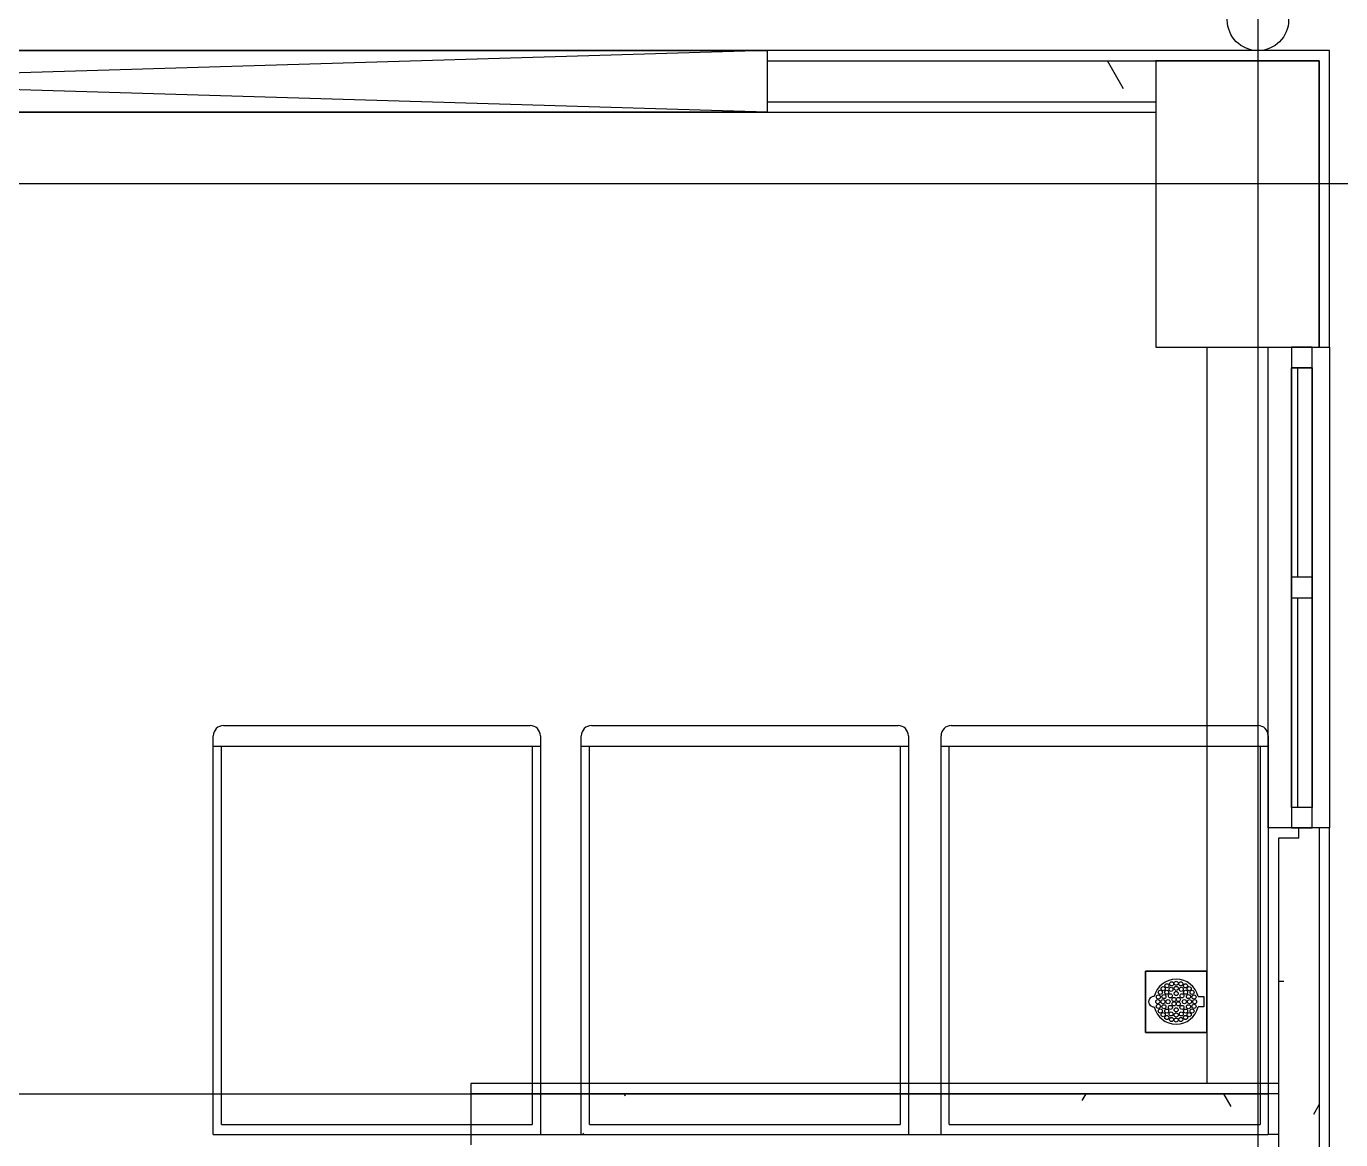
# Model space of a CAD drawing. Header units: millimetres. Extents: x -145636 to 131102, y -135903 to -7470.
# Drawn here: x 24607 to 27822, y -18336 to -15614 of the extents above; entities that cross this region are included whole.
import ezdxf

# ---------------------------------------------------------------- set-up
doc = ezdxf.new("R2010")
doc.units = ezdxf.units.MM
doc.layers.add('M_ARCHI', color=8, linetype='Continuous')

# ---------------------------------------------------------------- blocks, each defined once
blk = doc.blocks.new('RF Archi 21.10.2024')
at = {"layer": 'M_ARCHI', "color": 8}
for p, q in [((-138786, -25375.2), (-138786, -138101)), ((-138761, -32078.5), (-145836, -32078.5)), ((-145011, -32078.5), (-139986, -32078.5)), ((-139986, -32228.5), (-145011, -32078.5)), ((-139986, -32078.5), (-145011, -32228.5)), ((-139986, -32078.5), (-139986, -32228.5)), ((-139986, -32078.5), (-139986, -32228.5)), ((-138736, -32078.5), (-138761, -32078.5)), ((-138736, -32078.5), (-138761, -32078.5)), ((-138636, -32078.5), (-138736, -32078.5)), ((-138611, -32078.5), (-138636, -32078.5)), ((-138611, -32803.5), (-138611, -32078.5)), ((-139986, -32103.5), (-139036, -32103.5)), ((-139986, -32103.5), (-138936, -32103.5)), ((-139036, -32103.5), (-138636, -32103.5)), ((-138636, -32103.5), (-139036, -32103.5)), ((-139036, -32103.5), (-139036, -32803.5)), ((-138936, -32103.5), (-138761, -32103.5)), ((-138761, -32103.5), (-138636, -32103.5)), ((-138761, -32103.5), (-138736, -32103.5)), ((-138636, -32103.5), (-138636, -32703.5)), ((-138636, -32103.5), (-138636, -32703.5)), ((-138636, -32803.5), (-138636, -32103.5)), ((-139986, -32203.5), (-139036, -32203.5)), ((-145636, -32228.5), (-139036, -32228.5)), ((-139986, -32228.5), (-145011, -32228.5)), ((-152583.2, -32403.5), (-121724.8, -32403.5)), ((-138636, -32703.5), (-138636, -32803.5)), ((-138636, -32703.5), (-138636, -32803.5)), ((-139036, -32803.5), (-138636, -32803.5)), ((-138761, -32803.5), (-138611, -32803.5)), ((-138761, -33978.5), (-138761, -32803.5)), ((-138761, -32803.5), (-138611, -32803.5)), ((-138703.8, -32803.5), (-138703.8, -32853.5)), ((-138653.8, -32803.5), (-138703.8, -32803.5)), ((-138653.8, -32853.5), (-138653.8, -32803.5)), ((-138611, -32803.5), (-138611, -33978.5)), ((-138703.8, -32853.5), (-138653.8, -32853.5)), ((-138703.8, -32853.5), (-138703.8, -33928.5)), ((-138703.8, -32853.5), (-138653.8, -32853.5)), ((-138703.8, -33928.5), (-138703.8, -32853.5)), ((-138653.8, -32853.5), (-138703.8, -32853.5)), ((-138688.8, -33366), (-138688.8, -32853.5)), ((-138688.8, -32853.5), (-138653.8, -32853.5)), ((-138653.8, -32853.5), (-138653.8, -33366)), ((-138653.8, -33928.5), (-138653.8, -32853.5)), ((-138653.8, -32853.5), (-138653.8, -33928.5)), ((-138688.8, -33316), (-138688.8, -32903.5)), ((-138653.8, -32903.5), (-138653.8, -33316)), ((-138653.8, -33366), (-138703.8, -33366)), ((-138703.8, -33366), (-138703.8, -33416)), ((-138703.8, -33366), (-138703.8, -33416)), ((-138653.8, -33366), (-138688.8, -33366)), ((-138653.8, -33416), (-138653.8, -33366)), ((-138653.8, -33416), (-138653.8, -33366)), ((-138703.8, -33416), (-138653.8, -33416)), ((-138688.8, -33928.5), (-138688.8, -33416)), ((-138688.8, -33416), (-138653.8, -33416)), ((-138653.8, -33416), (-138653.8, -33928.5)), ((-138688.8, -33878.5), (-138688.8, -33466)), ((-138653.8, -33466), (-138653.8, -33878.5)), ((-141341, -34728.5), (-141341, -33753.5)), ((-141316, -33728.5), (-140566, -33728.5)), ((-140541, -33753.5), (-140541, -34728.5)), ((-140441, -34728.5), (-140441, -33753.5)), ((-140416, -33728.5), (-139666, -33728.5)), ((-139641, -33753.5), (-139641, -34728.5)), ((-139561, -34728.5), (-139561, -33753.5)), ((-139536, -33728.5), (-138786, -33728.5)), ((-138761, -33753.5), (-138761, -34728.5)), ((-141341, -33778.5), (-140541, -33778.5)), ((-141321, -34703.5), (-141321, -33778.5)), ((-140561, -33778.5), (-140561, -34703.5)), ((-140441, -33778.5), (-139641, -33778.5)), ((-140421, -34703.5), (-140421, -33778.5)), ((-139661, -33778.5), (-139661, -34703.5)), ((-139561, -33778.5), (-138761, -33778.5)), ((-139541, -34703.5), (-139541, -33778.5)), ((-138781, -33778.5), (-138781, -34703.5)), ((-138653.8, -33928.5), (-138703.8, -33928.5)), ((-138703.8, -33928.5), (-138703.8, -33978.5)), ((-138653.8, -33928.5), (-138703.8, -33928.5)), ((-138653.8, -33928.5), (-138703.8, -33928.5)), ((-138653.8, -33928.5), (-138688.8, -33928.5)), ((-138653.8, -33978.5), (-138653.8, -33928.5)), ((-138761, -33978.5), (-138761, -34603.5)), ((-138611, -33978.5), (-138761, -33978.5)), ((-138611, -33978.5), (-138761, -33978.5)), ((-138703.8, -33978.5), (-138653.8, -33978.5)), ((-138686, -34003.5), (-138686, -33978.5)), ((-138636, -33978.5), (-138636, -41228.5)), ((-138636, -33978.5), (-138636, -41228.5)), ((-138611, -41228.5), (-138611, -33978.5)), ((-138736, -34003.5), (-138736, -34603.5)), ((-138686, -34003.5), (-138736, -34003.5)), ((-139061, -34328.5), (-139061, -34478.5)), ((-138911, -34328.5), (-139061, -34328.5)), ((-139061, -34478.5), (-139061, -34328.5)), ((-139061, -34328.5), (-138911, -34328.5)), ((-138911, -34478.5), (-138911, -34328.5)), ((-138911, -34328.5), (-138911, -34478.5)), ((-138932.4, -34391), (-138918.5, -34391)), ((-138918.5, -34391), (-138918.5, -34416)), ((-138918.5, -34416), (-138932.4, -34416)), ((-139061, -34478.5), (-138911, -34478.5)), ((-138911, -34478.5), (-139061, -34478.5)), ((-138761, -34603.5), (-140711, -34603.5)), ((-140711, -34603.5), (-140711, -34628.5)), ((-138736, -34603.5), (-138761, -34603.5)), ((-138736, -34603.5), (-138736, -34628.5)), ((-138736, -34603.5), (-138736, -34628.5)), ((-138761, -34628.5), (-140711, -34628.5)), ((-140711, -34628.5), (-140711, -34753.5)), ((-140711, -34628.5), (-138761, -34628.5)), ((-138736, -34628.5), (-138761, -34628.5)), ((-138736, -34628.5), (-138761, -34628.5)), ((-138736, -34628.5), (-138736, -34728.5)), ((-138736, -34628.5), (-138736, -34728.5)), ((-141321, -34703.5), (-140561, -34703.5)), ((-140421, -34703.5), (-139661, -34703.5)), ((-139541, -34703.5), (-138781, -34703.5)), ((-141341, -34728.5), (-140541, -34728.5)), ((-140711, -34728.5), (-138761, -34728.5)), ((-140441, -34728.5), (-139641, -34728.5)), ((-139561, -34728.5), (-138761, -34728.5)), ((-138736, -34728.5), (-138761, -34728.5)), ((-138736, -34728.5), (-138736, -38053.5))]:
    blk.add_line(p, q, dxfattribs=at)
at = {"layer": 'M_ARCHI', "color": 8, "linetype": 'Continuous'}
for p, q in [((-139114.8, -32171.8), (-139154.3, -32103.5)), ((-138911, -32803.5), (-138911, -34328.5)), ((-138736, -34353.1), (-138722.8, -34353.1)), ((-138911, -34478.5), (-138911, -34601.4)), ((-141911, -34628.5), (-140711, -34628.5)), ((-140332.6, -34634.6), (-140336.1, -34628.5)), ((-139207.3, -34628.5), (-139217, -34645.3)), ((-138851.7, -34659.5), (-138869.6, -34628.5)), ((-138636, -34655), (-138650, -34679.3)), ((-140435.9, -34724.6), (-140438.2, -34728.5))]:
    blk.add_line(p, q, dxfattribs=at)
at = {"layer": 'M_ARCHI', "color": 8}
for centre, radius in [((-138786, -32003.5), 75), ((-139008.7, -34364.6), 5), ((-138997.3, -34359.9), 5), ((-138986, -34358.5), 5), ((-138974.6, -34359.9), 5), ((-138963.2, -34364.7), 5), ((-139029.5, -34392.1), 5), ((-139024.8, -34380.7), 5), ((-139017.8, -34371.7), 5), ((-139016, -34391), 5), ((-139009, -34380.5), 5), ((-139000.1, -34389.3), 5), ((-138998.4, -34373.4), 5), ((-138991.3, -34398.2), 5), ((-138986, -34371), 5), ((-138986, -34383.5), 5), ((-138980.7, -34398.2), 5), ((-138973.6, -34373.4), 5), ((-138971.9, -34389.3), 5), ((-138963, -34380.5), 5), ((-138956, -34391), 5), ((-138954.2, -34371.7), 5), ((-138947.2, -34380.7), 5), ((-138942.5, -34392.1), 5), ((-139031, -34403.5), 5), ((-139029.6, -34414.8), 5), ((-139024.8, -34426.2), 5), ((-139018.5, -34403.5), 5), ((-139016, -34415.9), 5), ((-139009, -34426.5), 5), ((-139006, -34403.5), 5), ((-139000.1, -34417.6), 5), ((-138998.4, -34433.5), 5), ((-138991.3, -34408.8), 5), ((-138986, -34423.5), 5), ((-138980.7, -34408.8), 5), ((-138973.6, -34433.5), 5), ((-138971.9, -34417.6), 5), ((-138966, -34403.5), 5), ((-138963, -34426.5), 5), ((-138956, -34415.9), 5), ((-138953.5, -34403.5), 5), ((-138947.2, -34426.3), 5), ((-138942.5, -34414.9), 5), ((-138941, -34403.5), 5), ((-139017.8, -34435.3), 5), ((-139008.8, -34442.3), 5), ((-138997.4, -34447), 5), ((-138986, -34436), 5), ((-138986, -34448.5), 5), ((-138974.7, -34447), 5), ((-138963.3, -34442.3), 5), ((-138954.2, -34435.3), 5)]:
    blk.add_circle(centre, radius, dxfattribs=at)
for centre, radius, start, end in [((-141316, -33753.5), 25, 90, 180), ((-140566, -33753.5), 25, 0, 90), ((-140416, -33753.5), 25, 90, 180), ((-139666, -33753.5), 25, 0, 90), ((-139536, -33753.5), 25, 90, 180), ((-138786, -33753.5), 25, 0, 90), ((-138986, -34403.5), 55, 13.1366, 166.95), ((-139041, -34403.5), 12.5, 83.475, 276.525), ((-138986, -34403.5), 55, 193.05, 346.8634)]:
    blk.add_arc(centre, radius, start, end, dxfattribs=at)

msp = doc.modelspace()

# ---------------------------------------------------------------- block references
at = {"layer": 'M_ARCHI', "color": 8, "linetype": 'Continuous'}
msp.add_blockref('RF Archi 21.10.2024', (166405.7, 16405.4), dxfattribs=at)

doc.saveas('drawing.dxf')
